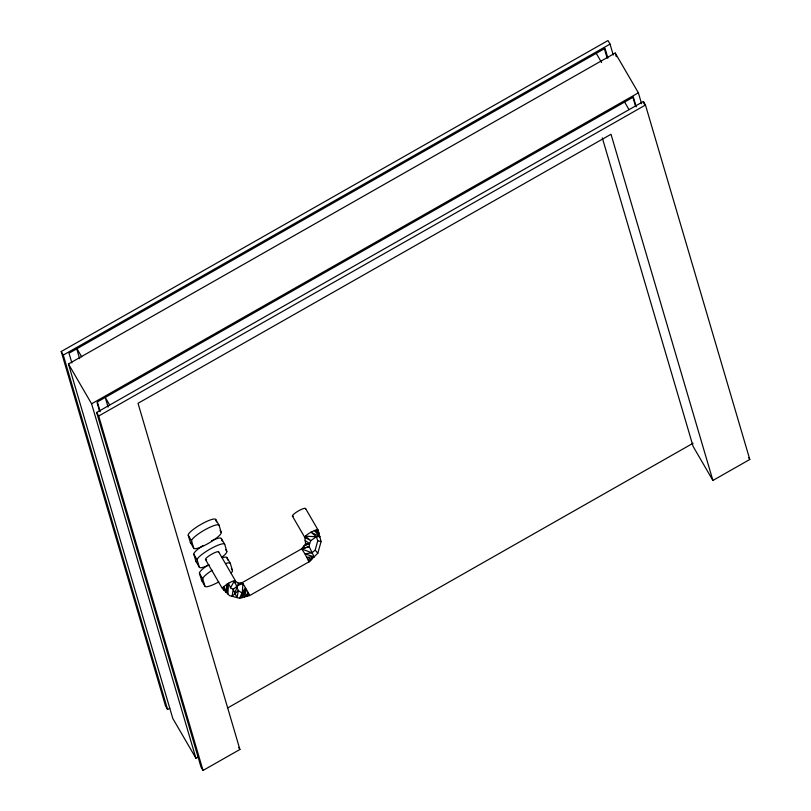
<?xml version="1.0" encoding="UTF-8"?>
<svg xmlns="http://www.w3.org/2000/svg" width="811" height="811" viewBox="0 0 811 811"><rect width="100%" height="100%" fill="white"/><g stroke="black" fill="none" stroke-linecap="round" stroke-linejoin="round"><path stroke-width="1.22" d="M239.6 598.265L249.636 595.588L309.092 561.77L317.831 553.214L321.095 541.545L318.013 529.918L315.763 529.968L310.968 532.188A7.613 1.5 -30.2 0 0 305.463 536.183L304.794 537.429L305.605 543.775L301.591 548.875L242.134 582.693L239.813 584.711L242.925 583.535L246.432 589.374L241.972 597.626L242.925 583.535L242.154 582.521L233.183 589.252L232.108 596.318L238.302 590.58L242.002 592.942L239.6 598.265L229.604 595.669L222.336 588.492L205.457 559.468M225.367 590.357L226.168 592.273L226.806 584.275L228.499 583.251A7.613 1.5 -30.2 0 1 234.44 580.737L238.464 583.18L242.154 582.521M316.908 529.674L318.905 533.273L314.333 530.516L319.787 536.629L316.361 536.75L310.816 540.633L309.609 543.563L309.153 546.594L314.141 556.833L311.951 557.826M301.834 549.473L301.611 548.712L304.906 553.842L311.86 552.808L315.165 550.182L317.74 540.825L316.361 536.75L310.968 532.188L319.787 536.629M234.835 593.135L233.183 589.252L230.517 587.843L234.44 580.737L238.302 590.58L237.106 597.616L234.835 593.135L238.464 583.18M241.972 597.626L245.449 587.661L242.002 592.942M230.517 587.843L228.499 583.251L227.891 593.966L226.806 584.275L222.447 587.975L223.43 588.725M248.916 593.987L246.99 596.288L248.227 592.648L246.432 589.374L244.344 596.997L248.227 592.648L249.352 595.467M311.617 559.296L309.082 561.932L304.906 553.842L314.141 556.833L306.842 557.269L311.617 559.296L308.373 560.168M169.742 708.297L167.593 709.513L165.535 705.965L61.21 351.528L607.976 40.55L610.034 44.098L613.258 55.026M167.593 709.513L63.278 355.076L610.034 44.098M198.077 757.018L195.927 758.234L172.784 718.434L68.459 363.987L615.225 53.019L638.369 92.819L641.582 103.747M195.927 758.234L91.602 403.797L638.369 92.819M712.899 480.457L611.018 134.271L138.022 403.3L239.904 749.476L203.024 770.45L200.966 766.902L96.651 412.464L643.407 101.487L645.465 105.035L749.79 459.472L712.899 480.457L693.121 446.425L602.309 137.9M203.024 770.45L98.709 416.013L645.465 105.035M227.546 708.013L693.101 443.222M303.598 546.32L309.609 543.563L305.2 540.602M302.675 548.55L309.153 546.594L301.874 548.996L311.86 552.808M305.605 543.775L309.609 543.563M316.361 536.75L305.463 536.183L310.816 540.633L304.794 537.429L292.386 516.08M317.74 540.825L321.095 541.545M315.165 550.182L317.831 553.214M318.905 533.273L317.344 531.154L318.013 529.918L305.595 508.568M624.592 102.014L628.981 109.546M596.288 53.425L601.58 62.528M748.756 457.698L749.79 459.472M215.777 519.567L219.122 525.325L221.231 532.482A15.855 3.122 -30.2 0 1 208.366 543.39A15.855 3.122 -30.2 0 1 193.697 548.135L190.342 542.377L188.243 535.219A15.855 3.122 -30.2 0 1 201.108 524.312A15.855 3.122 -30.2 0 1 215.777 519.567L216.476 521.949M220.116 530.556L221.231 532.482M211.458 540.836A15.855 3.122 -30.2 0 1 221.362 538.585L224.718 544.343L226.816 551.5A15.855 3.122 -30.2 0 1 221.687 557.36M225.701 549.574L226.816 551.5M222.295 557.796A15.855 3.122 -30.2 0 1 226.989 557.674L230.314 563.392L232.483 570.508A15.855 3.122 -30.2 0 1 231.105 573.083M231.368 568.592L232.483 570.508M218.676 551.956L235.545 580.98L235.322 583.535L235.21 580.717M188.243 535.219L191.599 540.988L193.697 548.135M77.015 348.771L81.718 356.86M109.617 404.932L105.237 397.4L108.086 407.092M203.166 545.458A15.855 3.122 -30.2 0 0 193.829 554.237L197.185 560.006L199.293 567.153A15.855 3.122 -30.2 0 0 209.197 564.902M193.829 554.237L195.938 561.394L199.293 567.153M207.91 565.115A15.855 3.122 -30.2 0 0 199.455 573.336L202.78 579.064L204.95 586.181A15.855 3.122 -30.2 0 0 218.757 581.913M199.455 573.336L201.625 580.453L204.95 586.181M61.21 351.528L63.278 355.076M68.459 363.987L91.602 403.797M96.651 412.464L98.709 416.013M238.667 747.347L239.904 749.476M222.995 587.245L224.252 590.378L223.958 586.343L226.168 592.273M226.989 557.674L227.709 560.036M643.407 101.487L644.116 103.92M636.199 106.799L633.34 97.087L97.34 401.942L100.199 411.653M632.722 96.631L635.581 106.332M615.225 53.019L616.299 56.658M607.885 58.068L605.026 48.356L69.006 353.221L71.865 362.933M604.236 48.204L607.094 57.916M221.362 538.585L222.062 540.967M97.087 402.692L99.581 411.197M76.427 347.757L79.63 358.665M202.334 580.98A15.855 3.122 -30.2 0 1 201.625 580.453M202.78 579.064A15.855 3.122 -30.2 0 1 212.087 570.295M225.62 563.523A15.855 3.122 -30.2 0 1 230.314 563.392M206.562 559.702A7.613 1.5 -30.2 0 1 210.769 554.734A7.613 1.5 -30.2 0 1 218.554 552.463M293.491 516.313A7.613 1.5 -30.2 0 1 297.698 511.346A7.613 1.5 -30.2 0 1 305.483 509.075M191.051 542.904A15.855 3.122 -30.2 0 1 190.342 542.377M196.637 561.922A15.855 3.122 -30.2 0 1 195.938 561.394M191.599 540.988A15.855 3.122 -30.2 0 1 204.453 530.08A15.855 3.122 -30.2 0 1 219.122 525.325M197.185 560.006A15.855 3.122 -30.2 0 1 210.049 549.098A15.855 3.122 -30.2 0 1 224.718 544.343"/></g></svg>
